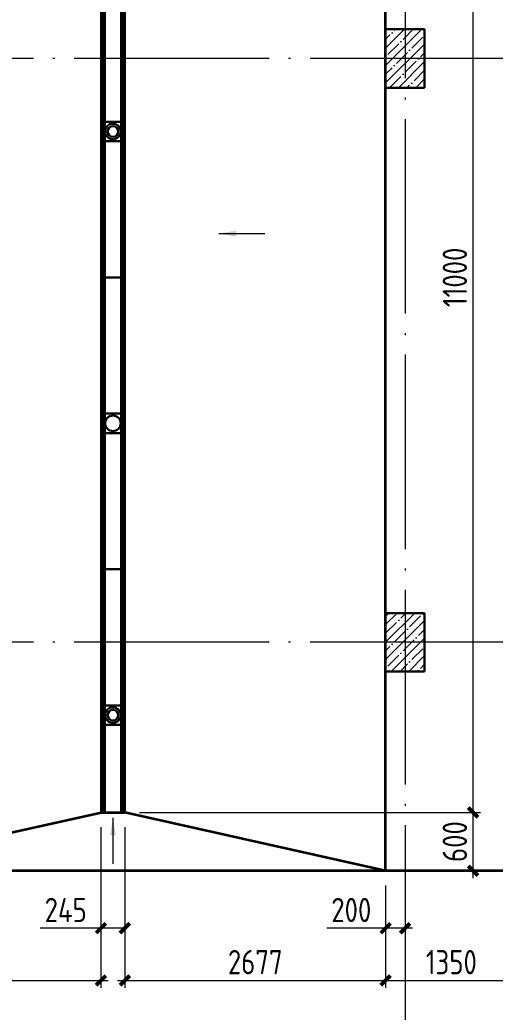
# Model space of a CAD drawing. Extents: x -965262 to 1142518, y -357520 to 71675.
# Drawn here: x 550351 to 555230, y -213158 to -202958 of the extents above; entities that cross this region are included whole.
import ezdxf

# ---------------------------------------------------------------- set-up
doc = ezdxf.new("R2010")
doc.units = 0
doc.header["$LTSCALE"] = 10
doc.linetypes.add('DOTE', pattern=[2.42, 2, -0.2, 0.02, -0.2])
doc.layers.get('0').update_dxf_attribs({"linetype": 'CONTINUOUS', "lineweight": 30})
doc.layers.get('Defpoints').update_dxf_attribs({"linetype": 'CONTINUOUS'})
for name, color, linetype, lineweight in [('DOTE', 7, 'DOTE', 9), ('ВК', 5, 'CONTINUOUS', 30), ('Лотки_трапы_выпуски', 5, 'CONTINUOUS', 30), ('полы', 3, 'CONTINUOUS', 35)]:
    doc.layers.add(name, color=color, linetype=linetype, lineweight=lineweight)
doc.styles.add('ГОСТ 2м', font='isocpeur.ttf', dxfattribs={"width": 0.8, "height": 250})
doc.dimstyles.new('ГОСТ 2м', dxfattribs={"dimtxt": 250, "dimasz": 100, "dimexe": 75, "dimexo": 150, "dimgap": 62.5, "dimtad": 1, "dimdec": 0, "dimtxsty": 'ГОСТ 2м', "dimblk": 'ARCHTICK', "dimcen": 150, "dimdle": 75, "dimclrd": 256, "dimclre": 256, "dimclrt": 256, "dimadec": 0, "dimazin": 0, "dimtfac": 1, "dimtdec": 0, "dimtmove": 0, "dimatfit": 3, "dimldrblk": 'OBLIQUE', "dimfxl": 1, "dimlwd": 15, "dimlwe": 15, "dimarcsym": 0})
pattern_1 = [(45, (487763.99, -212475.13), (-89.80256, 89.80256), []), (45, (487853.79, -212475.13), (-89.80256, 89.80256), [158.75, -31.75, 0, -31.75])]

# ---------------------------------------------------------------- blocks, each defined once
blk = doc.blocks.new('_ArchTick')
at = {"color": 0, "linetype": 'ByBlock', "lineweight": 0, "const_width": 0.4}
blk.add_lwpolyline([(-0.5, -0.5), (0.5, 0.5)], dxfattribs=at)
blk = doc.blocks.new('*D2015')
at = {"lineweight": 15, "transparency": 16777216}
for p, q in [((554106, -212145), (554106, -212220)), ((554306, -212145), (554306, -212220)), ((554106, -212295), (553501, -212295)), ((554381, -212295), (554106, -212295))]:
    blk.add_line(p, q, dxfattribs=at)
at = {"layer": 'Defpoints', "color": 0, "lineweight": 15, "transparency": 16777216}
for p in [(554106, -212295), (554106, -212295), (554306, -212295)]:
    blk.add_point(p, dxfattribs=at)
at = {"lineweight": 15, "transparency": 16777216, "xscale": 100, "yscale": 100, "zscale": 100, "rotation": 180}
blk.add_blockref('_ArchTick', (554106, -212295), dxfattribs=at)
at = {"lineweight": 15, "transparency": 16777216, "xscale": 100, "yscale": 100, "zscale": 100}
blk.add_blockref('_ArchTick', (554306, -212295), dxfattribs=at)
at = {"lineweight": 15, "transparency": 16777216, "insert": (553754, -212108), "char_height": 250, "attachment_point": 5, "style": 'ГОСТ 2м'}
blk.add_mtext('200', dxfattribs=at)
blk = doc.blocks.new('_Oblique')
at = {"color": 0, "linetype": 'ByBlock', "lineweight": -2}
blk.add_line((-0.5, -0.5), (0.5, 0.5), dxfattribs=at)
blk = doc.blocks.new('*D2025')
at = {"lineweight": 15, "transparency": 16777216}
for p, q in [((551184, -211255), (551184, -212907)), ((548506, -211855), (548506, -212907)), ((548431, -212832), (551259, -212832))]:
    blk.add_line(p, q, dxfattribs=at)
at = {"layer": 'Defpoints', "color": 0, "lineweight": 15, "transparency": 16777216}
for p in [(551184, -211105, -30), (548506, -211705, 1451), (551184, -212832)]:
    blk.add_point(p, dxfattribs=at)
at = {"lineweight": 15, "transparency": 16777216, "xscale": 100, "yscale": 100, "zscale": 100, "rotation": 180}
blk.add_blockref('_ArchTick', (548506, -212832), dxfattribs=at)
at = {"lineweight": 15, "transparency": 16777216, "xscale": 100, "yscale": 100, "zscale": 100}
blk.add_blockref('_ArchTick', (551184, -212832), dxfattribs=at)
at = {"lineweight": 15, "transparency": 16777216, "insert": (549845, -212644), "char_height": 250, "attachment_point": 5, "style": 'ГОСТ 2м'}
blk.add_mtext('2678', dxfattribs=at)
blk = doc.blocks.new('*D2026')
at = {"lineweight": 15, "transparency": 16777216}
for p, q in [((551184, -211255), (551184, -212370)), ((551429, -211255), (551429, -212370)), ((551184, -212295), (550559, -212295)), ((551429, -212295), (551109, -212295))]:
    blk.add_line(p, q, dxfattribs=at)
at = {"layer": 'Defpoints', "color": 0, "lineweight": 15, "transparency": 16777216}
for p in [(551184, -211105, -30), (551429, -211105, -30), (551429, -212295)]:
    blk.add_point(p, dxfattribs=at)
at = {"lineweight": 15, "transparency": 16777216, "xscale": 100, "yscale": 100, "zscale": 100, "rotation": 180}
blk.add_blockref('_ArchTick', (551184, -212295), dxfattribs=at)
at = {"lineweight": 15, "transparency": 16777216, "xscale": 100, "yscale": 100, "zscale": 100}
blk.add_blockref('_ArchTick', (551429, -212295), dxfattribs=at)
at = {"lineweight": 15, "transparency": 16777216, "insert": (550822, -212108), "char_height": 250, "attachment_point": 5, "style": 'ГОСТ 2м'}
blk.add_mtext('245', dxfattribs=at)
blk = doc.blocks.new('*D2027')
at = {"lineweight": 15, "transparency": 16777216}
for p, q in [((551429, -211255), (551429, -212907)), ((554106, -211855), (554106, -212907)), ((551354, -212832), (554181, -212832))]:
    blk.add_line(p, q, dxfattribs=at)
at = {"layer": 'Defpoints', "color": 0, "lineweight": 15, "transparency": 16777216}
for p in [(551429, -211105, -30), (554106, -211705, 1451), (554106, -212832)]:
    blk.add_point(p, dxfattribs=at)
at = {"lineweight": 15, "transparency": 16777216, "xscale": 100, "yscale": 100, "zscale": 100, "rotation": 180}
blk.add_blockref('_ArchTick', (551429, -212832), dxfattribs=at)
at = {"lineweight": 15, "transparency": 16777216, "xscale": 100, "yscale": 100, "zscale": 100}
blk.add_blockref('_ArchTick', (554106, -212832), dxfattribs=at)
at = {"lineweight": 15, "transparency": 16777216, "insert": (552768, -212644), "char_height": 250, "attachment_point": 5, "style": 'ГОСТ 2м'}
blk.add_mtext('2677', dxfattribs=at)
blk = doc.blocks.new('*D2028')
at = {"lineweight": 15, "transparency": 16777216}
for p, q in [((554106, -211855), (554106, -212907)), ((555456, -211855), (555456, -212907)), ((554031, -212832), (555531, -212832))]:
    blk.add_line(p, q, dxfattribs=at)
at = {"layer": 'Defpoints', "color": 0, "lineweight": 15, "transparency": 16777216}
for p in [(554106, -211705, 1451), (555456, -211705, 1451), (555456, -212832)]:
    blk.add_point(p, dxfattribs=at)
at = {"lineweight": 15, "transparency": 16777216, "xscale": 100, "yscale": 100, "zscale": 100, "rotation": 180}
blk.add_blockref('_ArchTick', (554106, -212832), dxfattribs=at)
at = {"lineweight": 15, "transparency": 16777216, "xscale": 100, "yscale": 100, "zscale": 100}
blk.add_blockref('_ArchTick', (555456, -212832), dxfattribs=at)
at = {"lineweight": 15, "transparency": 16777216, "insert": (554781, -212644), "char_height": 250, "attachment_point": 5, "style": 'ГОСТ 2м'}
blk.add_mtext('1350', dxfattribs=at)
blk = doc.blocks.new('*D2040')
at = {"lineweight": 15, "transparency": 16777216}
for p, q in [((555004, -211780), (555004, -211030)), ((551579, -211105), (555079, -211105)), ((554854, -211705), (554929, -211705))]:
    blk.add_line(p, q, dxfattribs=at)
at = {"layer": 'Defpoints', "color": 0, "lineweight": 15, "transparency": 16777216}
for p in [(551429, -211105, -30), (555004, -211105), (555004, -211705)]:
    blk.add_point(p, dxfattribs=at)
at = {"lineweight": 15, "transparency": 16777216, "xscale": 100, "yscale": 100, "zscale": 100}
for p, rotation in [((555004, -211105), 90), ((555004, -211705), 270)]:
    blk.add_blockref('_ArchTick', p, dxfattribs=dict(at, rotation=rotation))
at = {"lineweight": 15, "transparency": 16777216, "insert": (554817, -211405), "char_height": 250, "attachment_point": 5, "rotation": 90, "style": 'ГОСТ 2м'}
blk.add_mtext('600', dxfattribs=at)
blk = doc.blocks.new('*D2041')
at = {"lineweight": 15, "transparency": 16777216}
for p, q in [((555004, -211180), (555004, -200030)), ((551579, -200105), (555079, -200105)), ((551579, -211105), (555079, -211105))]:
    blk.add_line(p, q, dxfattribs=at)
at = {"layer": 'Defpoints', "color": 0, "lineweight": 15, "transparency": 16777216}
for p in [(551429, -200105, -30), (555004, -200105), (551429, -211105, -30)]:
    blk.add_point(p, dxfattribs=at)
at = {"lineweight": 15, "transparency": 16777216, "xscale": 100, "yscale": 100, "zscale": 100}
for p, rotation in [((555004, -200105), 90), ((555004, -211105), 270)]:
    blk.add_blockref('_ArchTick', p, dxfattribs=dict(at, rotation=rotation))
at = {"lineweight": 15, "transparency": 16777216, "insert": (554817, -205605), "char_height": 250, "attachment_point": 5, "rotation": 90, "style": 'ГОСТ 2м'}
blk.add_mtext('11000', dxfattribs=at)

msp = doc.modelspace()

# ---------------------------------------------------------------- hatches: boundary and pattern name
at = {"lineweight": 15}
h = msp.add_hatch(dxfattribs=at)
h.set_pattern_fill('ANSI35', scale=20, style=0)
h.set_pattern_definition(pattern_1)
h.paths.add_polyline_path([(554506.5, -203055.1), (554106.5, -203055.1), (554106.5, -203655.1), (554506.5, -203655.1)])
h = msp.add_hatch(dxfattribs=at)
h.set_pattern_fill('ANSI35', scale=20, style=0)
h.set_pattern_definition(pattern_1)
h.paths.add_polyline_path([(554506.5, -209055.1), (554106.5, -209055.1), (554106.5, -209655.1), (554506.5, -209655.1)])

# ---------------------------------------------------------------- linework, layer by layer
at = {"color": 7, "lineweight": 30}
for p, q in [((554106.5, -203055.1, 11253.1), (554106.5, -203655.1, 11253.1)), ((554506.5, -203055.1, 11253.1), (554106.5, -203055.1, 11253.1)), ((554506.5, -203655.1, 11253.1), (554506.5, -203055.1, 11253.1)), ((554106.5, -203655.1, 11253.1), (554506.5, -203655.1, 11253.1)), ((554106.5, -209055.1, 11253.1), (554106.5, -209655.1, 11253.1)), ((554506.5, -209055.1, 11253.1), (554106.5, -209055.1, 11253.1)), ((554506.5, -209655.1, 11253.1), (554506.5, -209055.1, 11253.1)), ((554106.5, -209655.1, 11253.1), (554506.5, -209655.1, 11253.1))]:
    msp.add_line(p, q, dxfattribs=at)
at = {"layer": 'DOTE', "color": 7, "ltscale": 100, "extrusion": (0, -1, 0)}
msp.add_line((554306.5, -184617.3, 9801.8), (554306.5, -223305.4, 9801.8), dxfattribs=at)
at = {"layer": 'DOTE', "color": 7, "ltscale": 100}
for p, q in [((579530.1, -203355.1, 9801.8), (540558.2, -203355.1, 9801.8)), ((579530.1, -209355.1, 9801.8), (540558.2, -209355.1, 9801.8))]:
    msp.add_line(p, q, dxfattribs=at)
at = {"layer": 'ВК', "ltscale": 100}
for p, q in [((551206.9, -204005.1, 9771.8), (551206.9, -204205.1, 9771.8)), ((551206.9, -204005.1, 9771.8), (551406.9, -204005.1, 9771.8)), ((551406.9, -204005.1, 9771.8), (551406.9, -204205.1, 9771.8)), ((551206.9, -204205.1, 9771.8), (551406.9, -204205.1, 9771.8)), ((551206.9, -207005.1, 9771.8), (551206.9, -207205.1, 9771.8)), ((551206.9, -207005.1, 9771.8), (551406.9, -207005.1, 9771.8)), ((551406.9, -207005.1, 9771.8), (551406.9, -207205.1, 9771.8)), ((551206.9, -207205.1, 9771.8), (551406.9, -207205.1, 9771.8)), ((551206.9, -210005.1, 9771.8), (551206.9, -210205.1, 9771.8)), ((551206.9, -210005.1, 9771.8), (551406.9, -210005.1, 9771.8)), ((551406.9, -210005.1, 9771.8), (551406.9, -210205.1, 9771.8)), ((551206.9, -210205.1, 9771.8), (551406.9, -210205.1, 9771.8))]:
    msp.add_line(p, q, dxfattribs=at)
at = {"layer": 'Лотки_трапы_выпуски', "color": 5}
for p, q in [((551184.4, -211105.1, 9771.8), (551184.4, -200105.1, 9771.8)), ((551204.4, -200105.1, 9771.8), (551204.4, -211105.1, 9771.8)), ((551221.9, -200105.1, 9771.8), (551221.9, -211105.1, 9771.8)), ((551391.9, -200105.1, 9771.8), (551391.9, -211105.1, 9771.8)), ((551409.4, -211105.1, 9771.8), (551409.4, -200105.1, 9771.8)), ((551429.4, -211105.1, 9771.8), (551429.4, -200105.1, 9771.8)), ((551184.4, -205605.1, 9771.8), (551429.4, -205605.1, 9771.8)), ((551184.4, -208605.1, 9771.8), (551429.4, -208605.1, 9771.8)), ((551184.4, -211105.1, 9771.8), (551429.4, -211105.1, 9771.8))]:
    msp.add_line(p, q, dxfattribs=at)
for centre, radius in [((551306.9, -204105.1, 9771.8), 80), ((551306.9, -204105.1, 9771.8), 55), ((551306.9, -207105.1, 9771.8), 80), ((551306.9, -210105.1, 9771.8), 80), ((551306.9, -210105.1, 9771.8), 55)]:
    msp.add_circle(centre, radius, dxfattribs=at)
at = {"layer": 'полы'}
for p, q in [((554106.5, -211705.1, 11253.1), (554106, -199505.1, 11253.1)), ((548506.5, -211705.1, 11253.1), (551184.4, -211105.1, 9771.8)), ((554106.5, -211705.1, 11253.1), (551429.4, -211105.1, 9771.8)), ((567906.5, -211705.2, 11253.1), (548506.5, -211705.1, 11253.1))]:
    msp.add_line(p, q, dxfattribs=at)
at = {"layer": 'полы', "lineweight": 0, "ltscale": 50}
for p, q in [((552392.4, -205154.9, 9801.8), (552864.4, -205154.9, 9801.8)), ((551306.9, -211160.5, 9771.8), (551306.9, -211632.4, 9771.8))]:
    msp.add_line(p, q, dxfattribs=at)
at = {"layer": 'полы', "elevation": 9771.8}
msp.add_lwpolyline([(551184.4, -211105.1), (551429.4, -211105.1), (551429.4, -200105.1), (551184.4, -200105.1)], close=True, dxfattribs=at)
at = {"layer": 'полы', "lineweight": 0, "ltscale": 50}
for points in [[(552572.4, -205184.9, 9801.8), (552572.4, -205124.9, 9801.8), (552392.4, -205154.9, 9801.8)], [(551336.9, -211340.5, 9771.8), (551276.9, -211340.5, 9771.8), (551306.9, -211160.5, 9771.8)]]:
    msp.add_solid(points, dxfattribs=at)

# ---------------------------------------------------------------- dimensions: what is measured, and where the dimension line sits
at = {"lineweight": 15}
for base, p1, p2, picture, middle in [((555004.5, -200105.1, 9801.8), (551429.4, -211105.1, 9771.8), (551429.4, -200105.1, 9771.8), '*D2041', (554817, -205605.1, 9801.8)), ((555004.5, -211105.1, 9801.8), (555004.5, -211705.1, 9801.8), (551429.4, -211105.1, 9771.8), '*D2040', (554817, -211405.1, 9801.8))]:
    dim = msp.add_linear_dim(base=base, p1=p1, p2=p2, angle=90, dimstyle='ГОСТ 2м', dxfattribs=at)
    dim.commit()
    dim.dimension.update_dxf_attribs({"geometry": picture, "text_midpoint": middle})
for base, p1, p2, picture, middle in [((551184.4, -212831.8, 9801.8), (548506.5, -211705.1, 11253.1), (551184.4, -211105.1, 9771.8), '*D2025', (549845.5, -212644.3, 9801.8)), ((554106.5, -212831.8, 9801.8), (551429.4, -211105.1, 9771.8), (554106.5, -211705.1, 11253.1), '*D2027', (552768, -212644.3, 9801.8)), ((555456.5, -212831.8, 9801.8), (554106.5, -211705.1, 11253.1), (555456.5, -211705.1, 11253.1), '*D2028', (554781.5, -212644.3, 9801.8))]:
    dim = msp.add_linear_dim(base=base, p1=p1, p2=p2, dimstyle='ГОСТ 2м', dxfattribs=at)
    dim.commit()
    dim.dimension.update_dxf_attribs({"geometry": picture, "text_midpoint": middle})
for base, p1, p2, picture, middle in [((551429.4, -212295.5, 9801.8), (551184.4, -211105.1, 9771.8), (551429.4, -211105.1, 9771.8), '*D2026', (550821.9, -212295.5, 9801.8)), ((554106.1, -212295.5, 11253.1), (554305.8, -212295.5, 11253.1), (554106.1, -212295.5, 11253.1), '*D2015', (553753.6, -212295.5, 11253.1))]:
    dim = msp.add_linear_dim(base=base, p1=p1, p2=p2, dimstyle='ГОСТ 2м', dxfattribs=at)
    dim.commit()
    dim.dimension.update_dxf_attribs({"geometry": picture, "text_midpoint": middle, "dimtype": 160})

doc.saveas('drawing.dxf')
